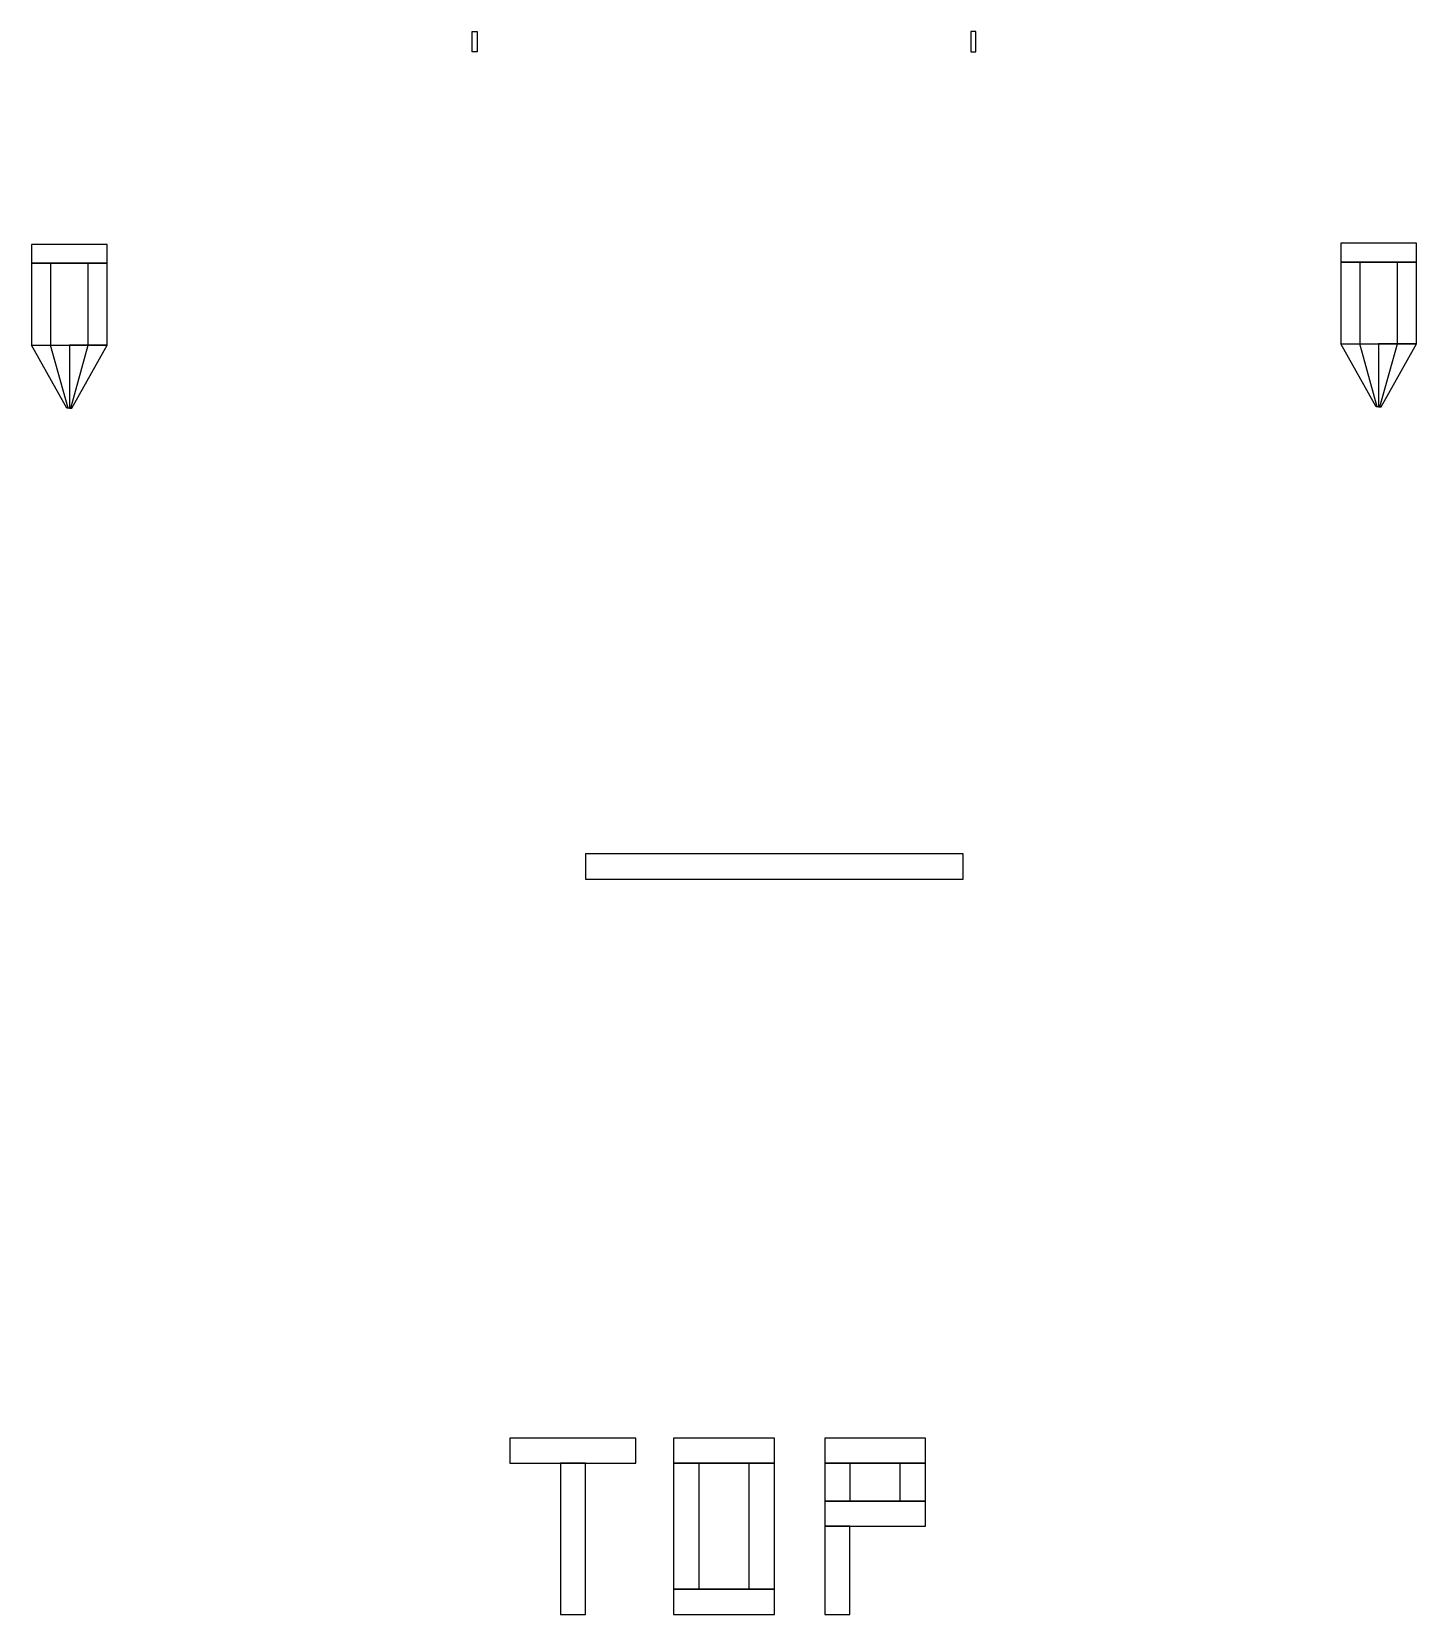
# Model space of a CAD drawing. Extents: x -1950 to 3550, y -200 to 28250.
# Drawn here: x -1950 to 3550, y 6730 to 13015 of the extents above; entities that cross this region are included whole.
import ezdxf

# ---------------------------------------------------------------- set-up
doc = ezdxf.new("R2010")
doc.units = 0
doc.layers.add('GAP', color=1, linetype='continuous')
doc.layers.add('PIN', color=3, linetype='continuous')

# ---------------------------------------------------------------- blocks, each defined once
blk = doc.blocks.new('MM2IGAP')
for points in [[(-1950, 12170), (-1950, 12095), (-1650, 12095), (-1650, 12170), (-1950, 12170)], [(-1950, 12170), (-1950, 12095), (-1650, 12095), (-1650, 12170), (-1950, 12170)], [(3250, 12175), (3250, 12100), (3550, 12100), (3550, 12175), (3250, 12175)], [(3250, 12175), (3250, 12100), (3550, 12100), (3550, 12175), (3250, 12175)], [(-1950, 12095), (-1950, 11770), (-1650, 11770), (-1650, 12095), (-1950, 12095)], [(-1950, 12095), (-1950, 11770), (-1650, 11770), (-1650, 12095), (-1950, 12095)], [(3250, 12100), (3250, 11775), (3550, 11775), (3550, 12100), (3250, 12100)], [(3250, 12100), (3250, 11775), (3550, 11775), (3550, 12100), (3250, 12100)], [(-1800, 11770), (-1800, 11520), (-1809.8, 11520), (-1950, 11770), (-1800, 11770)], [(-1800, 11770), (-1800, 11520), (-1809.8, 11520), (-1950, 11770), (-1800, 11770)], [(-1800, 11770), (-1800, 11520), (-1790.2, 11520), (-1650, 11770), (-1800, 11770)], [(-1800, 11770), (-1800, 11520), (-1790.2, 11520), (-1650, 11770), (-1800, 11770)], [(3400, 11775), (3400, 11525), (3390.2, 11525), (3250, 11775), (3400, 11775)], [(3400, 11775), (3400, 11525), (3390.2, 11525), (3250, 11775), (3400, 11775)], [(3400, 11775), (3400, 11525), (3409.8, 11525), (3550, 11775), (3400, 11775)], [(3400, 11775), (3400, 11525), (3409.8, 11525), (3550, 11775), (3400, 11775)], [(250, 9750), (250, 9650), (1750, 9650), (1750, 9750), (250, 9750)], [(-50, 7430), (-50, 7330), (450, 7330), (450, 7430), (-50, 7430)], [(600, 7430), (600, 7330), (1000, 7330), (1000, 7430), (600, 7430)], [(1200, 7430), (1200, 7330), (1600, 7330), (1600, 7430), (1200, 7430)], [(150, 7330), (150, 6730), (250, 6730), (250, 7330), (150, 7330)], [(600, 7330), (600, 6830), (1000, 6830), (1000, 7330), (600, 7330)], [(1200, 7330), (1200, 7180), (1600, 7180), (1600, 7330), (1200, 7330)], [(1200, 7180), (1200, 7080), (1600, 7080), (1600, 7180), (1200, 7180)], [(1200, 7080), (1200, 6730), (1300, 6730), (1300, 7080), (1200, 7080)], [(600, 6830), (600, 6730), (1000, 6730), (1000, 6830), (600, 6830)]]:
    blk.add_lwpolyline(points)
blk = doc.blocks.new('MM2IPIN')
for points in [[(-1875, 12095), (-1875, 11770), (-1725, 11770), (-1725, 12095), (-1875, 12095)], [(-1875, 12095), (-1875, 11770), (-1725, 11770), (-1725, 12095), (-1875, 12095)], [(3325, 12100), (3325, 11775), (3475, 11775), (3475, 12100), (3325, 12100)], [(3325, 12100), (3325, 11775), (3475, 11775), (3475, 12100), (3325, 12100)], [(-1800, 11770), (-1800, 11520), (-1805, 11520), (-1875, 11770), (-1800, 11770)], [(-1800, 11770), (-1800, 11520), (-1805, 11520), (-1875, 11770), (-1800, 11770)], [(-1800, 11770), (-1800, 11520), (-1795, 11520), (-1725, 11770), (-1800, 11770)], [(-1800, 11770), (-1800, 11520), (-1795, 11520), (-1725, 11770), (-1800, 11770)], [(3400, 11775), (3400, 11525), (3395, 11525), (3325, 11775), (3400, 11775)], [(3400, 11775), (3400, 11525), (3395, 11525), (3325, 11775), (3400, 11775)], [(3400, 11775), (3400, 11525), (3405, 11525), (3475, 11775), (3400, 11775)], [(3400, 11775), (3400, 11525), (3405, 11525), (3475, 11775), (3400, 11775)], [(700, 7330), (700, 6830), (900, 6830), (900, 7330), (700, 7330)], [(1300, 7330), (1300, 7180), (1500, 7180), (1500, 7330), (1300, 7330)]]:
    blk.add_lwpolyline(points)
blk = doc.blocks.new('MM2I')
at = {"layer": 'GAP'}
for points in [[(-200, 12935), (-200, 13015), (-180, 13015), (-180, 12935), (-200, 12935)], [(1800, 12935), (1800, 13015), (1780, 13015), (1780, 12935), (1800, 12935)]]:
    blk.add_lwpolyline(points, dxfattribs=at)

msp = doc.modelspace()

# ---------------------------------------------------------------- block references
msp.add_blockref('MM2I', (0, 0))
at = {"layer": 'GAP'}
msp.add_blockref('MM2IGAP', (0, 0), dxfattribs=at)
at = {"layer": 'PIN'}
msp.add_blockref('MM2IPIN', (0, 0), dxfattribs=at)

doc.saveas('drawing.dxf')
